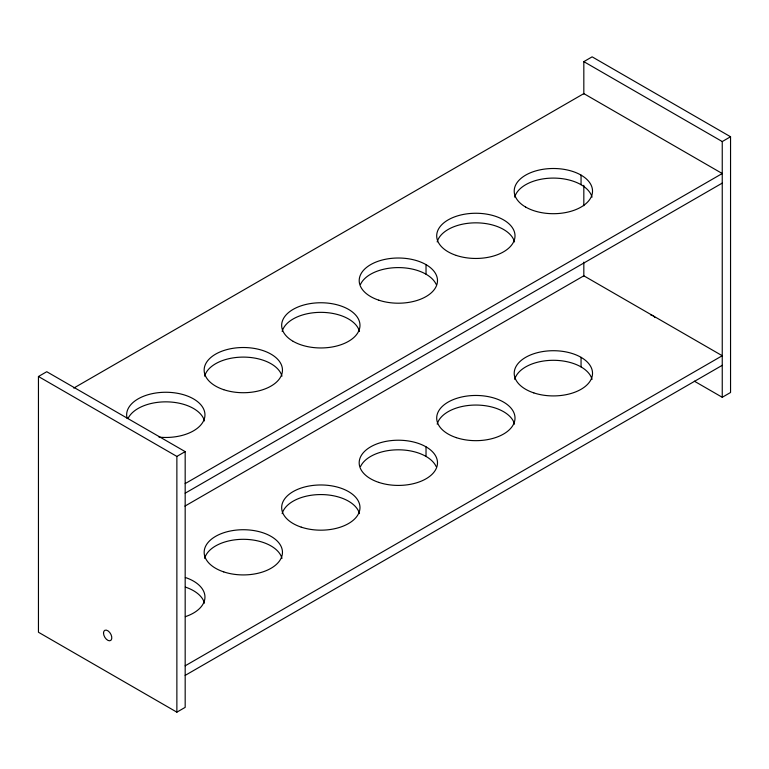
<?xml version="1.0" encoding="UTF-8"?>
<svg xmlns="http://www.w3.org/2000/svg" width="769" height="769" viewBox="0 0 769 769"><rect width="100%" height="100%" fill="white"/><g stroke="black" fill="none" stroke-linecap="round" stroke-linejoin="round"><path stroke-width="1.15" d="M38.45 376.502L46.755 371.715L185.175 451.624L185.175 707.365L176.87 712.161L38.45 632.243L38.45 376.502L176.87 456.421L185.175 451.624M583.825 94.058L583.825 61.635L592.13 56.839L730.55 136.757L730.55 392.498L722.245 397.285L694.359 381.184M73.766 388.085L583.825 93.607L722.245 173.525L185.175 483.595M583.825 61.635L722.245 141.554L730.55 136.757M185.175 493.189L722.245 183.109M184.916 506.117L583.825 275.811L722.245 355.73L185.175 665.81M185.175 675.393L722.245 365.323M722.245 141.554L722.245 397.285M583.825 185.3L583.825 205.717M583.825 262.142L583.825 276.552M581.056 175.121L581.056 184.704M581.056 357.325L581.056 366.919M426.026 264.623L426.026 274.216M426.026 446.837L426.026 456.43M176.87 456.421L176.87 712.161M514.701 197.152A39.152 22.599 0 0 1 553.372 178.091A39.152 22.599 0 0 1 592.043 197.152M437.186 241.908A39.152 22.599 0 0 1 475.857 222.837A39.152 22.599 0 0 1 514.528 241.908M360.526 284.347A39.152 22.599 0 0 1 398.342 267.593A39.152 22.599 0 0 1 436.158 284.347M282.156 331.41A39.152 22.599 0 0 1 320.827 312.349A39.152 22.599 0 0 1 359.498 331.41M204.641 376.166A39.152 22.599 0 0 1 243.312 357.104A39.152 22.599 0 0 1 281.983 376.166M127.981 418.605A39.152 22.599 0 0 1 167.844 401.879A39.152 22.599 0 0 1 204.467 420.922M127.125 418.403A39.152 22.599 0 0 1 163.97 392.286A39.152 22.599 0 0 1 204.871 416.317A39.152 22.599 0 0 1 158.991 437.128M514.701 379.367A39.152 22.599 0 0 1 553.372 360.296A39.152 22.599 0 0 1 592.043 379.367M437.186 424.113A39.152 22.599 0 0 1 475.857 405.052A39.152 22.599 0 0 1 514.528 424.113M360.526 466.562A39.152 22.599 0 0 1 398.342 449.807A39.152 22.599 0 0 1 436.158 466.562M282.156 513.625A39.152 22.599 0 0 1 320.827 494.563A39.152 22.599 0 0 1 359.498 513.625M204.641 558.381A39.152 22.599 0 0 1 243.312 539.309A39.152 22.599 0 0 1 281.983 558.381M185.367 587.093A39.152 22.599 0 0 1 204.467 603.127M185.367 577.5A39.152 22.599 0 0 1 185.367 616.651M650.959 315.213A5.873 3.393 60 0 1 655.111 317.616M378.771 300.179A39.152 22.599 0 0 0 437.494 280.608A39.152 22.599 0 0 0 378.771 261.037A39.152 22.599 0 0 0 378.771 300.179M293.143 341.34A39.152 22.599 0 0 0 358.642 331.208A39.152 22.599 0 0 0 310.695 303.524A39.152 22.599 0 0 0 293.143 341.34M223.741 389.691A39.152 22.599 0 0 0 282.463 370.11A39.152 22.599 0 0 0 223.741 350.539A39.152 22.599 0 0 0 223.741 389.691M525.688 207.082A39.152 22.599 0 0 0 591.188 196.951A39.152 22.599 0 0 0 543.241 169.267A39.152 22.599 0 0 0 525.688 207.082M456.286 255.433A39.152 22.599 0 0 0 515.009 235.852A39.152 22.599 0 0 0 456.286 216.281A39.152 22.599 0 0 0 456.286 255.433M378.771 482.394A39.152 22.599 0 0 0 437.494 462.823A39.152 22.599 0 0 0 378.771 443.242A39.152 22.599 0 0 0 378.771 482.394M301.256 527.149A39.152 22.599 0 0 0 359.979 507.569A39.152 22.599 0 0 0 301.256 487.998A39.152 22.599 0 0 0 301.256 527.149M223.741 571.896A39.152 22.599 0 0 0 282.463 552.325A39.152 22.599 0 0 0 223.741 532.754A39.152 22.599 0 0 0 223.741 571.896M533.801 392.892A39.152 22.599 0 0 0 592.524 373.311A39.152 22.599 0 0 0 533.801 353.74A39.152 22.599 0 0 0 533.801 392.892M456.286 437.638A39.152 22.599 0 0 0 515.009 418.067A39.152 22.599 0 0 0 456.286 398.486A39.152 22.599 0 0 0 456.286 437.638M103.507 633.041A5.873 3.393 60 0 0 109.736 640.788A5.873 3.393 60 0 0 109.736 632.483A5.873 3.393 60 0 0 103.507 633.041"/></g></svg>
